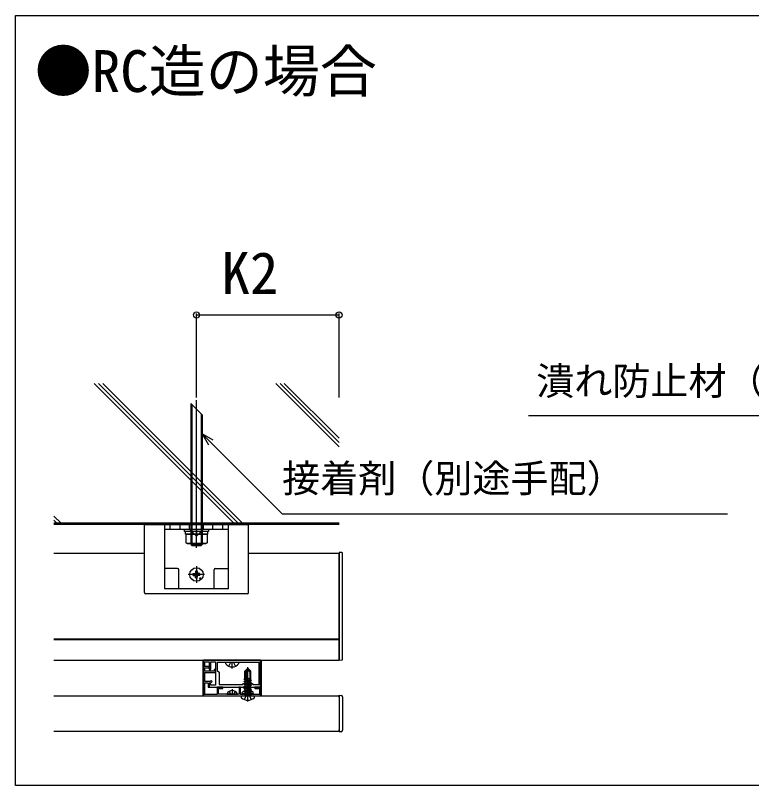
# Model space of a CAD drawing. Units: millimetres, scale not verified. Extents: x -1750 to 1750, y -2608 to 2592.
# Drawn here: x 265 to 781, y 1236 to 1776 of the extents above; entities that cross this region are included whole.
import ezdxf
from ezdxf.enums import TextEntityAlignment as Align

# ---------------------------------------------------------------- set-up
doc = ezdxf.new("R2010")
doc.units = ezdxf.units.MM
doc.header["$LTSCALE"] = 14
for name, color, linetype in [('0-2_USER1', 3, 'Continuous'), ('0-3_YKK_11', 7, 'Continuous'), ('0-4_YKK_12', 2, 'Continuous'), ('0-5_YKK_13', 4, 'Continuous'), ('0-6_YKK_D', 6, 'Continuous'), ('0-8_YSS_K', 3, 'Continuous')]:
    doc.layers.add(name, color=color, linetype=linetype)
doc.styles.add('ＭＳ ゴシック', font='')
doc.styles.get('ＭＳ ゴシック').set_extended_font_data('MS Gothic')

msp = doc.modelspace()

# ---------------------------------------------------------------- linework, layer by layer
at = {"layer": '0-3_YKK_11'}
for points in [[(437, 1324.5), (397, 1324.5), (397, 1320.5), (397.9, 1320.5), (397.9, 1323.2), (401, 1323.2), (401, 1318), (402, 1318), (402, 1323.2), (405.3, 1323.2), (405.3, 1313.67), (405.44, 1313.48), (405.44, 1312.52), (405.3, 1312.33), (405.3, 1306.8), (402, 1306.8), (402, 1307.5), (401, 1307.5), (401, 1305.5), (427.33, 1305.5), (427.52, 1305.64), (428.48, 1305.64), (428.67, 1305.5), (437, 1305.5)], [(397, 1299.5), (437, 1299.5), (437, 1305.5), (433, 1305.5), (433, 1304.6), (436.1, 1304.6), (436.1, 1300.4), (422.9, 1300.4), (422.9, 1305.5), (422, 1305.5), (422, 1300.6), (407.4, 1300.6), (407.4, 1304.6), (410.5, 1304.6), (410.5, 1305.5), (406.5, 1305.5), (406.5, 1300.4), (397.9, 1300.4), (397.9, 1308.5), (400.1, 1308.5), (400.1, 1305.5), (401, 1305.5), (401, 1308.5), (402, 1308.5), (403.03, 1309.53), (402.4, 1310.17), (401.63, 1309.4), (397.9, 1309.4), (397.9, 1315.9), (405.3, 1315.9), (405.3, 1317.8), (404.4, 1317.8), (404.4, 1316.8), (397.9, 1316.8), (397.9, 1319.1), (401, 1319.1), (401, 1320), (397, 1320)], [(435.9, 1322.7), (406.6, 1322.7), (406.6, 1317.2), (407.8, 1316), (407.8, 1307.4), (424.4, 1307.4), (425, 1308), (431, 1308), (431.6, 1307.4), (435.9, 1307.4)]]:
    msp.add_lwpolyline(points, close=True, dxfattribs=at)
at = {"layer": '0-4_YKK_12'}
for p, q in [((292, 1399.5), (355.5, 1399.5)), ((428.5, 1399.5), (492, 1399.5)), ((292, 1339.5), (492, 1339.5)), ((292, 1339), (492, 1339))]:
    msp.add_line(p, q, dxfattribs=at)
msp.add_lwpolyline([(265, 1776.5), (1415, 1776.5), (1415, 1236.5), (265, 1236.5)], close=True, dxfattribs=at)
for points in [[(292, 1324.5), (492, 1324.5), (492, 1399.5)], [(292, 1299.5), (492, 1299.5), (492, 1274.5), (292, 1274.5)]]:
    msp.add_lwpolyline(points, dxfattribs=at)
at = {"layer": '0-5_YKK_13'}
for p, q in [((392, 1403.21), (392, 1506.62)), ((388, 1504.5), (388, 1405.5)), ((388, 1504.5), (396, 1496.5)), ((388.68, 1503.82), (388.68, 1404.82)), ((395.32, 1497.18), (395.32, 1404.82)), ((396, 1496.5), (396, 1405.5)), ((369.5, 1416.3), (414.5, 1416.3)), ((373.5, 1416.3), (373.5, 1419.5)), ((380.5, 1416.3), (380.5, 1419.5)), ((387, 1416.3), (387, 1419.5)), ((392, 1411.3), (387, 1416.3)), ((397, 1416.3), (397, 1419.5)), ((403.5, 1416.3), (403.5, 1419.5)), ((410.5, 1416.3), (410.5, 1419.5)), ((427.76, 1419.5), (428.5, 1419.5)), ((428.5, 1372), (428.5, 1419.5)), ((388.25, 1412.7), (388.25, 1406.78)), ((395.75, 1412.7), (395.75, 1406.78)), ((399.7, 1414.7), (399.7, 1412.7)), ((388, 1405.7), (396, 1405.7)), ((389, 1404.5), (388, 1405.5)), ((395, 1404.5), (389, 1404.5)), ((395, 1404.5), (396, 1405.5)), ((494.5, 1325.12), (494.5, 1399.38)), ((378.7, 1388.7), (369.5, 1388.7)), ((392, 1390.24), (392, 1378.77)), ((405.3, 1388.7), (414.5, 1388.7)), ((379.7, 1374.5), (379.7, 1387.7)), ((397.73, 1384.5), (386.26, 1384.5)), ((389.62, 1385.09), (390.66, 1385.11)), ((389.63, 1383.91), (390.66, 1383.89)), ((390.66, 1385.11), (391.27, 1385.23)), ((390.66, 1383.89), (391.27, 1383.77)), ((391.39, 1385.84), (391.27, 1385.23)), ((391.39, 1383.16), (391.27, 1383.77)), ((391.41, 1386.88), (391.39, 1385.84)), ((391.41, 1382.12), (391.39, 1383.16)), ((392.59, 1386.88), (392.61, 1385.84)), ((392.59, 1382.12), (392.61, 1383.16)), ((392.61, 1385.84), (392.73, 1385.23)), ((392.61, 1383.16), (392.73, 1383.77)), ((393.34, 1385.11), (392.73, 1385.23)), ((393.34, 1383.89), (392.73, 1383.77)), ((394.38, 1385.09), (393.34, 1385.11)), ((394.38, 1383.91), (393.34, 1383.89)), ((404.3, 1374.5), (404.3, 1387.7)), ((414.5, 1374.5), (369.5, 1374.5)), ((427.5, 1371), (356.5, 1371)), ((396.5, 1324), (396.5, 1300)), ((417, 1318.7), (417, 1323.21)), ((437.5, 1300), (437.5, 1324)), ((412.25, 1322.1), (412.25, 1322.2)), ((421.25, 1322.7), (412.75, 1322.7)), ((414.65, 1320.19), (415.85, 1322.61)), ((419.35, 1320.19), (418.14, 1322.61)), ((421.75, 1322.1), (421.75, 1322.2)), ((425.95, 1316.63), (427.82, 1318.5)), ((427.03, 1310.25), (428.29, 1318)), ((427.21, 1317.18), (427.82, 1318.5)), ((428.18, 1318.5), (427.82, 1318.5)), ((428, 1295.4), (428, 1319.5)), ((429.35, 1316.16), (428, 1318.5)), ((430.05, 1316.63), (428.18, 1318.5)), ((425.95, 1316.63), (426.45, 1316.42)), ((425.95, 1311.5), (425.95, 1316.63)), ((426.45, 1311.5), (427.21, 1317.18)), ((427.21, 1317.18), (426.45, 1316.42)), ((426.45, 1310.29), (426.45, 1316.42)), ((430.05, 1316.63), (429.35, 1316.16)), ((429.35, 1316.16), (429.35, 1311.5)), ((430.05, 1311.5), (430.05, 1316.63)), ((425.53, 1311.09), (426.45, 1311.3)), ((426.45, 1311.18), (425.53, 1310.98)), ((425.53, 1310.98), (425.53, 1311.09)), ((425.53, 1310.98), (426.18, 1310.6)), ((425.53, 1309.45), (430.47, 1310.27)), ((430.47, 1310.15), (425.53, 1309.33)), ((425.53, 1309.33), (425.53, 1309.45)), ((425.53, 1309.33), (426.18, 1308.95)), ((425.53, 1307.8), (430.47, 1308.62)), ((430.47, 1308.5), (425.53, 1307.68)), ((425.53, 1307.68), (425.53, 1307.8)), ((425.53, 1307.68), (426.18, 1307.31)), ((425.53, 1306.15), (430.47, 1306.97)), ((430.47, 1306.86), (425.53, 1306.03)), ((425.95, 1311.5), (426.45, 1311.5)), ((426.18, 1311.47), (426.18, 1311.5)), ((426.18, 1310.6), (426.45, 1310.66)), ((426.18, 1309.82), (426.18, 1310.6)), ((426.18, 1308.95), (429.82, 1309.78)), ((426.18, 1308.17), (426.18, 1308.95)), ((426.18, 1307.31), (429.82, 1308.13)), ((426.18, 1306.52), (426.18, 1307.31)), ((427.13, 1310.82), (429.82, 1311.43)), ((428.67, 1311.5), (427.2, 1311.25)), ((427.22, 1311.38), (427.96, 1311.5)), ((427.24, 1311.5), (430.05, 1311.5)), ((429.95, 1311.5), (429.82, 1311.43)), ((429.82, 1310.64), (429.82, 1311.43)), ((430.47, 1310.27), (429.82, 1310.64)), ((430.47, 1310.15), (429.82, 1309.78)), ((429.82, 1309), (429.82, 1309.78)), ((430.47, 1308.62), (429.82, 1309)), ((430.47, 1308.5), (429.82, 1308.13)), ((429.82, 1307.35), (429.82, 1308.13)), ((430.47, 1306.97), (429.82, 1307.35)), ((430.47, 1306.86), (429.82, 1306.48)), ((430.47, 1310.15), (430.47, 1310.27)), ((430.47, 1308.5), (430.47, 1308.62)), ((430.47, 1306.86), (430.47, 1306.97)), ((414.95, 1302.57), (415.85, 1300.75)), ((417, 1304.1), (417, 1300.14)), ((419.05, 1302.57), (418.14, 1300.75)), ((424, 1300.9), (424.14, 1301.7)), ((425.53, 1306.03), (425.53, 1306.15)), ((425.53, 1306.03), (426.18, 1305.66)), ((425.53, 1304.5), (430.47, 1305.33)), ((430.47, 1305.21), (425.53, 1304.38)), ((425.53, 1304.38), (425.53, 1304.5)), ((425.53, 1304.38), (426.18, 1304.01)), ((425.53, 1302.85), (430.47, 1303.68)), ((430.47, 1303.56), (425.53, 1302.74)), ((425.53, 1302.74), (425.53, 1302.85)), ((425.53, 1302.74), (426.18, 1302.36)), ((425.53, 1301.21), (430.47, 1302.03)), ((430.47, 1301.91), (425.53, 1301.09)), ((425.53, 1301.21), (426.18, 1301.58)), ((425.7, 1302.88), (426.85, 1300.56)), ((426.18, 1305.66), (429.82, 1306.48)), ((426.18, 1304.88), (426.18, 1305.66)), ((426.18, 1304.01), (429.82, 1304.83)), ((426.18, 1303.23), (426.18, 1304.01)), ((426.18, 1302.36), (429.82, 1303.19)), ((426.18, 1301.58), (429.82, 1302.4)), ((426.18, 1301.58), (426.18, 1302.36)), ((426.18, 1300.72), (429.82, 1301.54)), ((430.3, 1302.88), (429.14, 1300.56)), ((429.82, 1305.7), (429.82, 1306.48)), ((430.47, 1305.33), (429.82, 1305.7)), ((430.47, 1305.21), (429.82, 1304.83)), ((429.82, 1304.05), (429.82, 1304.83)), ((430.47, 1303.68), (429.82, 1304.05)), ((430.47, 1303.56), (429.82, 1303.19)), ((429.82, 1302.4), (429.82, 1303.19)), ((430.47, 1302.03), (429.82, 1302.4)), ((430.47, 1301.91), (429.82, 1301.54)), ((429.82, 1300.76), (429.82, 1301.54)), ((430.47, 1305.21), (430.47, 1305.33)), ((430.47, 1303.56), (430.47, 1303.68)), ((430.47, 1301.91), (430.47, 1302.03)), ((432, 1300.9), (431.86, 1301.7)), ((413.4, 1300.6), (420.6, 1300.6)), ((423.26, 1298.64), (423.26, 1298.8)), ((423.96, 1299.5), (432.03, 1299.5)), ((432, 1300.9), (424, 1300.9)), ((424, 1300.9), (424.09, 1300.4)), ((431.91, 1300.4), (424.09, 1300.4)), ((425.53, 1301.09), (425.53, 1301.21)), ((425.53, 1301.09), (426.18, 1300.72)), ((426.87, 1299.5), (425.55, 1296.84)), ((426.18, 1299.7), (426.18, 1300.72)), ((429.82, 1300.76), (426.23, 1299.68)), ((426.23, 1299.68), (430.47, 1300.38)), ((426.23, 1299.56), (429.82, 1299.89)), ((426.87, 1299.5), (428, 1300.1)), ((429.13, 1299.5), (428, 1300.1)), ((429.13, 1299.5), (430.45, 1296.84)), ((430.47, 1300.38), (429.82, 1300.76)), ((430.47, 1300.27), (429.82, 1299.89)), ((429.82, 1299.7), (429.82, 1299.89)), ((430.47, 1300.27), (430.47, 1300.38)), ((430.47, 1300.27), (430.47, 1300.38)), ((432, 1300.9), (431.91, 1300.4)), ((432.73, 1298.64), (432.73, 1298.8)), ((492, 1299.8), (493.56, 1299.7)), ((492, 1298.5), (492, 1299.8)), ((492, 1298.5), (492, 1275.5)), ((494.5, 1298.71), (494.5, 1298.41)), ((492, 1274.2), (492, 1275.5)), ((493.56, 1274.3), (492, 1274.2))]:
    msp.add_line(p, q, dxfattribs=at)
for points in [[(355.5, 1372), (355.5, 1419.5), (356.24, 1419.5)], [(356.24, 1419.5), (357.24, 1419.5), (426.76, 1419.5), (427.76, 1419.5)], [(414.5, 1374.5), (414.5, 1419.5), (369.5, 1419.5), (369.5, 1374.5)], [(392, 1416.3), (392, 1411.3), (397, 1416.3)], [(399.7, 1412.7), (384.3, 1412.7), (384.3, 1414.7)], [(384.49, 1412.7), (399.51, 1412.7), (399.51, 1406.78), (398.5, 1406.2), (385.5, 1406.2)], [(384.49, 1412.7), (384.49, 1406.78), (385.5, 1406.2)], [(494.03, 1399.88), (492, 1400), (492, 1399.5), (492, 1325), (492, 1324.5), (494.03, 1324.62)], [(425.53, 1311.09), (426.18, 1311.47), (426.32, 1311.5)], [(425.53, 1309.45), (426.18, 1309.82), (429.82, 1310.64)], [(425.53, 1307.8), (426.18, 1308.17), (429.82, 1309)], [(425.53, 1306.15), (426.18, 1306.52), (429.82, 1307.35)], [(425.53, 1304.5), (426.18, 1304.88), (429.82, 1305.7)], [(425.53, 1302.85), (426.18, 1303.23), (429.82, 1304.05)], [(430.47, 1300.27), (426.23, 1299.56), (426.23, 1299.68)], [(494.5, 1298.41), (494.5, 1275.59), (494.5, 1275.29)]]:
    msp.add_lwpolyline(points, dxfattribs=at)
msp.add_lwpolyline([(400.5, 1414.7), (383.5, 1414.7), (383.5, 1416.3), (400.5, 1416.3)], close=True, dxfattribs=at)
for centre, radius in [((392, 1384.5), 4.74), ((394.64, 1381.86), 0.3)]:
    msp.add_circle(centre, radius, dxfattribs=at)
for centre, radius, start, end in [((386.37, 1409.52), 3.32, 235.6157, 304.3843), ((392, 1418.62), 12.42, 252.412, 287.5879), ((397.63, 1409.52), 3.32, 235.6157, 304.3843), ((494, 1399.38), 0.5, 0, 86.5), ((378.7, 1387.7), 1, 0, 90), ((405.3, 1387.7), 1, 90, 180), ((392, 1384.5), 2.45, 165.9892, 194.0108), ((392, 1384.5), 2.45, 75.9892, 104.0108), ((392, 1384.5), 2.45, 345.9892, 14.0108), ((392, 1384.5), 2.45, 255.9892, 284.0108), ((397.5, 1324), 0.999, 150.1032, 180.02), ((436.5, 1324), 0.999, 359.98, 29.8968), ((494, 1325.12), 0.5, 273.5, 0), ((412.75, 1322.2), 0.5, 90, 180), ((417, 1325.6), 5.9, 216.3816, 323.6184), ((421.25, 1322.2), 0.5, 0, 90), ((426.74, 1310.29), 0.294, 180, 270), ((426.74, 1310.29), 0.294, 270, 350.8071), ((417, 1298.9), 4.2, 27.281, 152.719), ((425.03, 1301.55), 0.9, 122.0559, 170), ((428, 1296.8), 6.5, 57.9441, 122.0559), ((430.97, 1301.55), 0.9, 10, 57.9441), ((397.5, 1300), 0.999, 179.98, 209.8968), ((413.4, 1300.75), 0.154, 152.719, 270), ((420.6, 1300.75), 0.154, 270, 27.281), ((423.96, 1298.8), 0.7, 90, 180), ((424.13, 1298.64), 0.862, 180, 230.8765), ((428, 1303.4), 7, 230.8765, 270), ((425.98, 1299.7), 0.2, 270, 0), ((428, 1303.4), 7, 270, 309.1236), ((430.02, 1299.7), 0.2, 180, 270), ((432.03, 1298.8), 0.7, 0, 90), ((431.87, 1298.64), 0.862, 309.1236, 0), ((436.5, 1300), 0.999, 330.1032, 0.02), ((493.5, 1298.71), 1, 0, 86.5), ((493.5, 1275.29), 1, 273.5, 0)]:
    msp.add_arc(centre, radius, start, end, dxfattribs=at)
for centre, major_axis, start_param, end_param in [((356.5, 1372), (0.71, 0.71), 2.358058, 3.925127), ((427.5, 1372), (0.71, -0.71), 5.499651, 7.06672)]:
    msp.add_ellipse(centre, major_axis=major_axis, ratio=0.99628, start_param=start_param, end_param=end_param, dxfattribs=at)
at = {"layer": '0-6_YKK_D'}
for p, q in [((392, 1508.62), (392, 1567.46)), ((392, 1566.46), (492, 1566.46)), ((492, 1508.62), (492, 1567.46))]:
    msp.add_line(p, q, dxfattribs=at)
for points in [[(1069.5, 1439.77), (1063.49, 1445.78), (1013.54, 1495.74), (624.94, 1495.74)], [(403.62, 1478.69), (396, 1483.09), (400.4, 1475.47)], [(396, 1483.09), (402.01, 1477.08), (452.09, 1427.01), (764.5, 1427.01)]]:
    msp.add_lwpolyline(points, dxfattribs=at)
for centre in [(392, 1566.46), (492, 1566.46)]:
    msp.add_circle(centre, 2.12, dxfattribs=at)
at = {"layer": '0-8_YSS_K'}
for p, q in [((418.3, 1420.5), (320.3, 1518.5)), ((421.3, 1420.5), (323.3, 1518.5)), ((424.3, 1420.5), (326.3, 1518.5)), ((492, 1474.08), (447.58, 1518.5)), ((492, 1477.08), (450.58, 1518.5)), ((492, 1480.08), (453.58, 1518.5)), ((297.02, 1420.5), (292, 1425.52)), ((294.02, 1420.5), (292, 1422.52)), ((492, 1420.5), (292, 1420.5)), ((492, 1419.5), (292, 1419.5))]:
    msp.add_line(p, q, dxfattribs=at)

# ---------------------------------------------------------------- texts
at = {"layer": '0-2_USER1', "style": 'ＭＳ ゴシック'}
msp.add_text('●RC造の場合\u3000', height=29.33, dxfattribs=at).set_placement((278.55, 1714), align=Align.BOTTOM_LEFT)
at = {"layer": '0-6_YKK_D', "style": 'ＭＳ ゴシック'}
for s, height, p in [('K2', 29.33, (409.5, 1572.46)), ('潰れ防止材（建築工事）', 19.57, (630.23, 1504.52)), ('接着剤（別途手配）', 19.57, (452.04, 1436.24))]:
    msp.add_text(s, height=height, dxfattribs=at).set_placement(p, align=Align.BOTTOM_LEFT)

doc.saveas('drawing.dxf')
